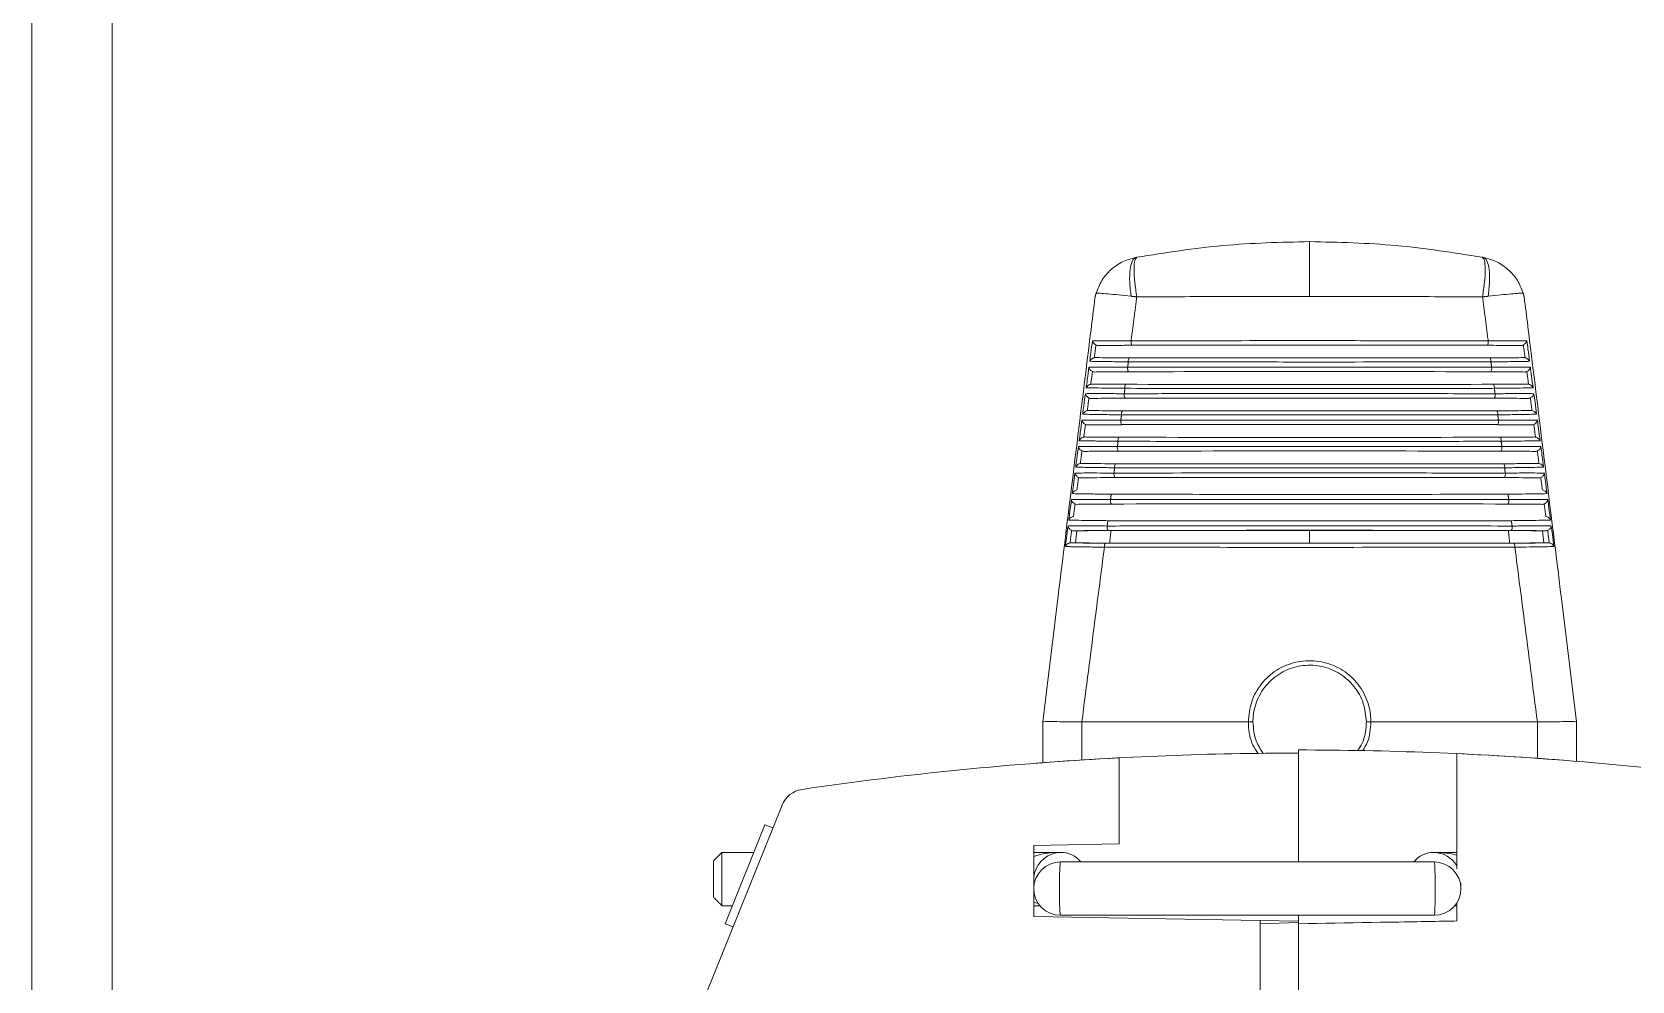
# Model space of a CAD drawing. Extents: x 12.1 to 108.7, y 1 to 80.4.
# Drawn here: x 44.78 to 48.526, y 35.655 to 37.879 of the extents above; entities that cross this region are included whole.
import ezdxf

# ---------------------------------------------------------------- set-up
doc = ezdxf.new("R2010")
doc.units = 0
doc.header["$MEASUREMENT"] = 0
doc.linetypes.add('SLD-Solid', pattern=[0])
doc.layers.add('OBJECT', color=7, linetype='CONTINUOUS')

msp = doc.modelspace()

# ---------------------------------------------------------------- linework, layer by layer
at = {"layer": 'OBJECT', "linetype": 'SLD-Solid', "lineweight": 15}
for p, q in [((44.7798, 40.2083), (44.7798, 34.2536)), ((44.9678, 40.2083), (44.9678, 34.4854)), ((47.2178, 36.7102), (47.2259, 36.7102)), ((47.2259, 36.7102), (47.2225, 36.682)), ((48.3242, 36.7102), (48.316, 36.7102)), ((48.316, 36.7102), (48.3195, 36.682)), ((47.2225, 36.682), (47.2114, 36.682)), ((48.3195, 36.682), (48.3305, 36.682)), ((47.1814, 36.5513), (47.146, 36.2626)), ((48.3605, 36.5513), (48.396, 36.2626)), ((47.146, 36.2626), (47.146, 36.1669)), ((47.146, 36.2626), (47.146, 36.2626)), ((47.2375, 36.1732), (47.2375, 36.2626)), ((47.2377, 36.2626), (47.6276, 36.2626)), ((47.6276, 36.2626), (47.6276, 36.2626)), ((48.3042, 36.2626), (47.9144, 36.2626)), ((47.9144, 36.2626), (47.9144, 36.2626)), ((48.3044, 36.1772), (48.3044, 36.2626)), ((48.396, 36.2626), (48.396, 36.1702)), ((48.396, 36.2626), (48.396, 36.2626)), ((47.7451, 36.1967), (47.7451, 35.9344)), ((48.1156, 35.9179), (48.1156, 36.1882)), ((47.3251, 36.1783), (47.3251, 35.9767)), ((46.5358, 36.0675), (46.3028, 35.488)), ((46.4026, 35.7898), (46.4958, 36.0217)), ((46.4958, 36.0217), (46.5144, 36.0143)), ((47.1251, 35.9733), (47.3251, 35.9767)), ((47.1251, 35.9733), (47.1251, 35.8847)), ((46.3751, 35.8936), (46.3751, 35.9369)), ((46.3951, 35.9569), (46.3951, 35.8932)), ((46.3751, 35.8519), (46.3751, 35.8936)), ((46.3951, 35.8932), (46.3951, 35.8319)), ((47.1251, 35.8719), (47.1251, 35.8066)), ((48.1156, 35.7961), (48.1156, 35.8387)), ((46.4026, 35.7898), (46.4211, 35.7823)), ((47.6551, 35.7974), (47.1251, 35.8066)), ((47.6551, 35.7974), (47.6551, 35.4973)), ((47.7451, 35.7958), (47.6551, 35.7974)), ((47.6551, 35.7896), (47.7451, 35.7927)), ((47.6551, 35.7896), (47.7451, 35.7927)), ((47.7451, 35.8094), (47.7451, 35.7958)), ((47.7451, 35.7896), (48.1156, 35.7961)), ((47.7451, 35.7927), (47.7451, 35.7958)), ((47.7451, 35.7896), (47.7451, 35.7927)), ((47.7451, 35.5054), (47.7451, 35.7896)), ((47.6551, 35.6836), (47.6551, 35.6836))]:
    msp.add_line(p, q, dxfattribs=at)
at = {"layer": 'OBJECT', "linetype": 'SLD-Solid', "lineweight": 15, "flags": 128}
msp.add_lwpolyline([(47.7451, 35.7927), (47.7451, 35.7927)], dxfattribs=at)
at = {"layer": 'OBJECT', "linetype": 'SLD-Solid', "lineweight": 15}
for centre, radius, start, end in [((47.3688, 37.1527), 0.016, 170.6768, 209.7362), ((48.1732, 37.1527), 0.016, 330.2638, 9.3232), ((47.3605, 37.0907), 0.0158, 170.5544, 210.2115), ((47.3604, 37.1081), 0.014, 148.307, 188.7708), ((48.1815, 37.1081), 0.014, 351.2292, 31.693), ((48.1814, 37.0907), 0.0158, 329.7885, 9.4456), ((47.3522, 37.0461), 0.0138, 147.8172, 188.8729), ((48.1897, 37.0461), 0.0138, 351.1271, 32.1828), ((47.3523, 37.0287), 0.0156, 170.4343, 210.683), ((48.1897, 37.0287), 0.0156, 329.317, 9.5657), ((47.344, 36.9841), 0.0136, 147.3315, 188.9726), ((48.1979, 36.9841), 0.0136, 351.0274, 32.6685), ((47.3441, 36.9668), 0.0154, 170.3164, 211.1508), ((48.1979, 36.9668), 0.0154, 328.8492, 9.6836), ((47.3359, 36.9048), 0.0152, 170.2008, 211.6148), ((47.3358, 36.922), 0.0135, 146.85, 189.0698), ((48.2061, 36.922), 0.0135, 350.9302, 33.15), ((48.2061, 36.9048), 0.0152, 328.3852, 9.7992), ((47.3277, 36.86), 0.0133, 146.3727, 189.1645), ((48.2143, 36.86), 0.0133, 350.8355, 33.6273), ((47.3277, 36.8428), 0.015, 170.0874, 212.0751), ((48.2143, 36.8428), 0.015, 327.9249, 9.9126), ((47.3195, 36.7808), 0.0148, 169.9763, 212.5317), ((48.2225, 36.7808), 0.0148, 327.4683, 10.0237), ((47.3113, 36.7188), 0.0146, 169.8673, 212.9847), ((48.2307, 36.7188), 0.0146, 327.0153, 10.1327), ((47.3032, 36.674), 0.0128, 144.9657, 189.4343), ((48.2388, 36.674), 0.0128, 350.5657, 35.0343), ((47.7451, 28.1894), 8, 90, 94.44488), ((47.7451, 28.1967), 8, 85.55512, 90), ((47.7451, 28.1967), 8, 81.64584, 87.34566), ((47.7451, 28.1894), 8, 93.00941, 98.35416), ((46.5915, 36.0451), 0.06, 98.3542, 158.095)]:
    msp.add_arc(centre, radius, start, end, dxfattribs=at)
for centre, major_axis, ratio, start_param, end_param in [((47.771, 37.126), (2.1942, 0), 0.008727, 1.380004, 1.761588), ((47.771, 37.1342), (2.1948, 0), 0.008727, 4.518704, 4.906074), ((47.771, 37.0722), (2.1981, 0), 0.008727, 4.515292, 4.909486), ((47.771, 37.064), (2.1975, 0), 0.008727, 1.376591, 1.765002), ((47.771, 37.002), (2.2007, 0), 0.008727, 1.373185, 1.768407), ((47.771, 37.0102), (2.2013, 0), 0.008727, 4.511889, 4.912889), ((47.771, 36.94), (2.204, 0), 0.008727, 1.369788, 1.771804), ((47.771, 36.878), (2.2072, 0), 0.008727, 1.366399, 1.775193), ((47.771, 36.9482), (2.2046, 0), 0.008727, 4.508493, 4.916285), ((47.771, 36.8862), (2.2078, 0), 0.008727, 4.505106, 4.919672), ((47.771, 36.816), (2.2105, 0), 0.008727, 1.363019, 1.778574), ((47.771, 36.754), (2.2137, 0), 0.008727, 1.359646, 1.781947), ((47.771, 36.692), (2.217, 0), 0.008727, 1.356281, 1.785312), ((47.771, 36.7002), (2.2176, 0), 0.008727, 4.494993, 4.929785), ((47.1876, 35.8719), (0.0491, 0.0387), 0.999214, 0.902839, 4.044431), ((47.1876, 35.8944), (0.0447, 0.0453), 0.963236, 0.797199, 2.367996), ((47.1876, 35.8944), (0.1225, 0.0016), 0.510045, 1.564075, 2.099497), ((47.1876, 35.8719), (0, 0.0625), 0.039993, 0.019142, 3.160734), ((47.1876, 35.8944), (0.0491, 0.0387), 0.999214, 0.026887, 0.902839), ((47.1876, 35.8719), (0.0447, 0.0453), 0.963236, 0.727553, 0.797199), ((48.0626, 35.8944), (0.0491, -0.0387), 0.999214, 2.238754, 3.114706), ((48.0626, 35.8719), (-0.0447, 0.0453), 0.963236, 5.485986, 5.555633), ((48.0626, 35.8944), (-0.0447, 0.0453), 0.963236, 4.474274, 5.485986), ((48.0626, 35.8944), (0.1225, -0.0016), 0.510045, 1.130232, 1.577518), ((48.0626, 35.8719), (0.0491, -0.0387), 0.999214, 5.380347, 8.521939), ((48.0626, 35.8719), (0, 0.0625), 0.039993, 3.122451, 6.264044), ((47.1876, 35.8944), (0.1225, 0.0016), 0.510045, 4.170245, 4.26674)]:
    msp.add_ellipse(centre, major_axis=major_axis, ratio=ratio, start_param=start_param, end_param=end_param, dxfattribs=at)
for points, degree in [([(47.771, 37.3876), (47.7032, 37.3861), (47.5676, 37.383), (47.4337, 37.3617), (47.3667, 37.351)], 3), ([(47.771, 37.3876), (47.8388, 37.3861), (47.9743, 37.383), (48.1083, 37.3617), (48.1752, 37.351)], 3), ([(47.3643, 37.3506), (47.3536, 37.3477), (47.3323, 37.342), (47.3049, 37.3228), (47.2829, 37.2977), (47.275, 37.2771), (47.271, 37.2668)], 3), ([(47.3667, 37.351), (47.3643, 37.3506)], 1), ([(48.1752, 37.351), (48.1777, 37.3506)], 1), ([(48.1777, 37.3506), (48.1883, 37.3477), (48.2096, 37.342), (48.237, 37.3228), (48.259, 37.2977), (48.267, 37.2771), (48.271, 37.2668)], 3), ([(47.2781, 37.285), (47.278, 37.285)], 1), ([(48.2639, 37.285), (48.2639, 37.285)], 1), ([(47.271, 37.2668), (47.2686, 37.2577)], 1), ([(47.271, 37.2668), (47.2737, 37.2668), (47.2791, 37.2668), (47.2979, 37.2654), (47.3226, 37.263), (47.3429, 37.2607), (47.3531, 37.2596)], 3), ([(47.353, 37.1553), (47.3663, 37.2583)], 1), ([(47.3531, 37.2596), (47.3663, 37.2583)], 1), ([(48.1888, 37.2596), (48.1757, 37.2583)], 1), ([(48.189, 37.1553), (48.1757, 37.2583)], 1), ([(48.271, 37.2668), (48.2683, 37.2668), (48.2628, 37.2668), (48.2441, 37.2654), (48.2193, 37.263), (48.199, 37.2607), (48.1888, 37.2596)], 3), ([(48.271, 37.2668), (48.2733, 37.2577)], 1), ([(47.2707, 37.1455), (47.2668, 37.1157)], 1), ([(48.2752, 37.1157), (48.2712, 37.1455)], 1), ([(47.345, 37.0933), (47.3466, 37.106)], 1), ([(48.197, 37.0933), (48.1953, 37.106)], 1), ([(48.2725, 37.116), (48.2752, 37.1157)], 1), ([(47.2625, 37.0834), (47.2585, 37.0537)], 1), ([(48.2834, 37.0537), (48.2795, 37.0834)], 1), ([(48.281, 37.054), (48.2834, 37.0537)], 1), ([(47.2543, 37.0213), (47.2504, 36.9918)], 1), ([(47.337, 37.0313), (47.3386, 37.044)], 1), ([(48.205, 37.0313), (48.2034, 37.044)], 1), ([(48.2916, 36.9918), (48.2877, 37.0213)], 1), ([(47.3289, 36.9693), (47.3306, 36.9819)], 1), ([(48.213, 36.9693), (48.2114, 36.9819)], 1), ([(48.2893, 36.992), (48.2916, 36.9918)], 1), ([(47.2461, 36.9592), (47.2422, 36.9298)], 1), ([(48.2997, 36.9298), (48.2959, 36.9592)], 1), ([(47.238, 36.8972), (47.2341, 36.8678)], 1), ([(47.3209, 36.9074), (47.3226, 36.9199)], 1), ([(48.221, 36.9074), (48.2194, 36.9199)], 1), ([(48.2976, 36.93), (48.2997, 36.9298)], 1), ([(48.3078, 36.8678), (48.304, 36.8972)], 1), ([(48.3059, 36.868), (48.3078, 36.8678)], 1), ([(47.2299, 36.8351), (47.2261, 36.8059)], 1), ([(47.3129, 36.8454), (47.3145, 36.8579)], 1), ([(48.229, 36.8454), (48.2274, 36.8579)], 1), ([(48.3159, 36.8059), (48.3121, 36.8351)], 1), ([(47.3049, 36.7834), (47.3065, 36.7959)], 1), ([(48.237, 36.7834), (48.2354, 36.7959)], 1), ([(47.2218, 36.773), (47.2181, 36.7439)], 1), ([(48.3239, 36.7439), (48.3201, 36.773)], 1), ([(47.2138, 36.711), (47.2101, 36.6819)], 1), ([(47.2969, 36.7214), (47.2985, 36.7339)], 1), ([(47.3026, 36.6815), (47.3058, 36.7108)], 1), ([(47.771, 36.7112), (47.771, 36.681)], 1), ([(48.2394, 36.6815), (48.2361, 36.7108)], 1), ([(48.245, 36.7214), (48.2434, 36.7339)], 1), ([(48.3319, 36.6819), (48.3281, 36.711)], 1), ([(48.3305, 36.682), (48.3319, 36.6819)], 1), ([(47.2375, 36.2626), (47.2377, 36.2626)], 1), ([(48.3044, 36.2626), (48.3042, 36.2626)], 1), ([(46.3951, 35.9569), (46.3751, 35.9369)], 1), ([(46.4697, 35.9569), (46.3951, 35.9569)], 1), ([(47.1876, 35.9569), (47.1251, 35.9569)], 1), ([(48.0602, 35.9344), (47.1899, 35.9344)], 1), ([(48.1156, 35.9569), (48.0625, 35.9569)], 1), ([(46.3751, 35.8519), (46.3951, 35.8319)], 1), ([(47.1251, 35.8847), (47.1251, 35.8719)], 1), ([(48.1251, 35.8719), (48.1251, 35.8847)], 1), ([(46.3951, 35.8319), (46.4195, 35.8319)], 1), ([(47.1251, 35.8319), (47.1396, 35.8319)], 1), ([(48.1106, 35.8319), (48.1156, 35.8319)], 1), ([(47.1875, 35.8094), (48.0626, 35.8094)], 1)]:
    msp.add_open_spline(points, degree=degree, dxfattribs=at)
for points, knots in [([(47.771, 37.3876), (47.771, 37.3858), (47.771, 37.3822), (47.771, 37.3527), (47.771, 37.3097), (47.771, 37.2756), (47.771, 37.2592)], [0, 0, 0, 0, 0.240773, 0.5, 0.759227, 1, 1, 1, 1]), ([(47.3643, 37.3506), (47.3613, 37.3488), (47.3552, 37.3452), (47.3501, 37.3241), (47.3489, 37.2944), (47.3517, 37.2709), (47.3531, 37.2596)], [0, 0, 0, 0, 0.241561, 0.5, 0.758439, 1, 1, 1, 1]), ([(47.3667, 37.351), (47.3649, 37.3494), (47.3612, 37.3461), (47.3595, 37.3247), (47.361, 37.294), (47.3646, 37.2699), (47.3663, 37.2583)], [0, 0, 0, 0, 0.2411698, 0.5, 0.7588302, 1, 1, 1, 1]), ([(48.1752, 37.351), (48.177, 37.3494), (48.1807, 37.3461), (48.1825, 37.3247), (48.181, 37.294), (48.1774, 37.2699), (48.1757, 37.2583)], [0, 0, 0, 0, 0.24117, 0.5, 0.75883, 1, 1, 1, 1]), ([(48.1777, 37.3506), (48.1806, 37.3488), (48.1868, 37.3452), (48.1919, 37.3241), (48.193, 37.2944), (48.1902, 37.2709), (48.1888, 37.2596)], [0, 0, 0, 0, 0.241561, 0.5, 0.758439, 1, 1, 1, 1]), ([(47.2686, 37.2577), (47.2679, 37.252), (47.2644, 37.2236), (47.2496, 37.1042), (47.2212, 36.8744), (47.1957, 36.6673), (47.1814, 36.5513)], [0, 0, 0, 0, 0.024148, 0.120739, 0.507103, 1, 1, 1, 1]), ([(47.3663, 37.2583), (47.4328, 37.2585), (47.5668, 37.2591), (47.7026, 37.2592), (47.771, 37.2592)], [0, 0, 0, 0, 0.496376, 1, 1, 1, 1]), ([(48.1757, 37.2583), (48.1091, 37.2585), (47.9751, 37.2591), (47.8393, 37.2592), (47.771, 37.2592)], [0, 0, 0, 0, 0.496376, 1, 1, 1, 1]), ([(48.2733, 37.2577), (48.274, 37.252), (48.2775, 37.2236), (48.2923, 37.1042), (48.3207, 36.8744), (48.3462, 36.6673), (48.3605, 36.5513)], [0, 0, 0, 0, 0.024148, 0.120739, 0.507103, 1, 1, 1, 1]), ([(47.2561, 37.1073), (47.257, 37.1139), (47.2591, 37.13), (47.2613, 37.146), (47.2625, 37.1554)], [0, 0, 0, 0, 0.412316, 1, 1, 1, 1]), ([(47.2625, 37.1554), (47.2634, 37.1554), (47.2666, 37.1555), (47.2773, 37.1556), (47.3003, 37.1556), (47.3292, 37.1555), (47.3476, 37.1553), (47.353, 37.1553)], [0, 0, 0, 0, 0.057678, 0.219414, 0.543377, 0.867765, 1, 1, 1, 1]), ([(47.2625, 37.1554), (47.2625, 37.1554), (47.2626, 37.155), (47.2631, 37.1533), (47.2645, 37.1506), (47.2674, 37.1475), (47.2697, 37.1461), (47.2707, 37.1455)], [0, 0, 0, 0, 0.0086589, 0.0999972, 0.4712125, 0.7630809, 1, 1, 1, 1]), ([(47.276, 37.1442), (47.2746, 37.1444), (47.2728, 37.1445), (47.2712, 37.1453), (47.2707, 37.1455)], [0, 0, 0, 0, 0.73075, 1, 1, 1, 1]), ([(47.3549, 37.1448), (47.3429, 37.1447), (47.319, 37.1447), (47.2917, 37.1445), (47.2807, 37.1443), (47.276, 37.1442)], [0, 0, 0, 0, 0.361189, 0.722456, 1, 1, 1, 1]), ([(47.353, 37.1553), (47.3595, 37.1553), (47.3923, 37.1554), (47.5307, 37.1556), (47.7346, 37.1557), (47.9817, 37.1556), (48.1199, 37.1554), (48.189, 37.1553)], [0, 0, 0, 0, 0.023792, 0.118973, 0.500647, 0.750324, 1, 1, 1, 1]), ([(48.266, 37.1442), (48.2596, 37.1443), (48.2468, 37.1445), (48.2178, 37.1447), (48.1965, 37.1447), (48.1871, 37.1448)], [0, 0, 0, 0, 0.357964, 0.715857, 1, 1, 1, 1]), ([(48.189, 37.1553), (48.1955, 37.1553), (48.2151, 37.1555), (48.2448, 37.1556), (48.2662, 37.1556), (48.2759, 37.1555), (48.2786, 37.1554), (48.2794, 37.1554)], [0, 0, 0, 0, 0.1617292, 0.4885731, 0.814943, 0.9423189, 1, 1, 1, 1]), ([(48.2712, 37.1455), (48.271, 37.1454), (48.2698, 37.1448), (48.268, 37.1443), (48.2664, 37.1443), (48.266, 37.1442)], [0, 0, 0, 0, 0.112372, 0.784075, 1, 1, 1, 1]), ([(48.2712, 37.1455), (48.2723, 37.1461), (48.2746, 37.1475), (48.2774, 37.1506), (48.2789, 37.1533), (48.2793, 37.155), (48.2794, 37.1554), (48.2794, 37.1554)], [0, 0, 0, 0, 0.236919, 0.528787, 0.900003, 0.991341, 1, 1, 1, 1]), ([(48.2794, 37.1554), (48.2803, 37.1488), (48.2825, 37.1328), (48.2846, 37.1167), (48.2859, 37.1073)], [0, 0, 0, 0, 0.412316, 1, 1, 1, 1]), ([(47.2478, 37.0453), (47.2487, 37.0519), (47.2508, 37.068), (47.253, 37.084), (47.2542, 37.0934)], [0, 0, 0, 0, 0.412356, 1, 1, 1, 1]), ([(47.2542, 37.0934), (47.255, 37.0934), (47.2581, 37.0935), (47.2685, 37.0936), (47.2911, 37.0936), (47.3202, 37.0935), (47.3391, 37.0934), (47.345, 37.0933)], [0, 0, 0, 0, 0.057936, 0.217495, 0.537029, 0.856977, 1, 1, 1, 1]), ([(47.2542, 37.0934), (47.2542, 37.0934), (47.2543, 37.0929), (47.2548, 37.0912), (47.2563, 37.0884), (47.2591, 37.0853), (47.2614, 37.084), (47.2625, 37.0834)], [0, 0, 0, 0, 0.008547, 0.122921, 0.485786, 0.769314, 1, 1, 1, 1]), ([(47.2668, 37.1157), (47.2656, 37.1153), (47.263, 37.1145), (47.2593, 37.1119), (47.2572, 37.1094), (47.2563, 37.1077), (47.2561, 37.1074), (47.2561, 37.1073)], [0, 0, 0, 0, 0.229448, 0.521602, 0.905447, 0.991713, 1, 1, 1, 1]), ([(47.3466, 37.106), (47.3401, 37.106), (47.3205, 37.1063), (47.2909, 37.1067), (47.2694, 37.107), (47.2597, 37.1072), (47.2569, 37.1073), (47.2561, 37.1073)], [0, 0, 0, 0, 0.16013, 0.483001, 0.805363, 0.942123, 1, 1, 1, 1]), ([(47.2668, 37.1157), (47.2671, 37.1158), (47.2679, 37.1159), (47.2688, 37.116), (47.2694, 37.116)], [0, 0, 0, 0, 0.349939, 1, 1, 1, 1]), ([(47.2694, 37.116), (47.2756, 37.1159), (47.288, 37.1157), (47.317, 37.1155), (47.3387, 37.1155), (47.3485, 37.1154)], [0, 0, 0, 0, 0.3528939, 0.7057267, 1, 1, 1, 1]), ([(47.345, 37.0933), (47.3515, 37.0933), (47.3842, 37.0934), (47.5226, 37.0936), (47.7291, 37.0937), (47.9817, 37.0936), (48.1252, 37.0934), (48.197, 37.0933)], [0, 0, 0, 0, 0.023339, 0.116711, 0.491126, 0.745563, 1, 1, 1, 1]), ([(48.1953, 37.106), (48.1888, 37.106), (48.1561, 37.1059), (48.0177, 37.1057), (47.8117, 37.1056), (47.5602, 37.1057), (47.4178, 37.1059), (47.3466, 37.106)], [0, 0, 0, 0, 0.02343, 0.117165, 0.493038, 0.746519, 1, 1, 1, 1]), ([(48.1934, 37.1154), (48.2053, 37.1155), (48.2292, 37.1155), (48.2567, 37.1157), (48.2677, 37.1159), (48.2725, 37.116)], [0, 0, 0, 0, 0.356145, 0.712376, 1, 1, 1, 1]), ([(48.2859, 37.1073), (48.285, 37.1073), (48.2819, 37.1072), (48.2716, 37.107), (48.249, 37.1066), (48.2199, 37.1062), (48.2011, 37.106), (48.1953, 37.106)], [0, 0, 0, 0, 0.057873, 0.218011, 0.538018, 0.858388, 1, 1, 1, 1]), ([(48.197, 37.0933), (48.2035, 37.0934), (48.2231, 37.0935), (48.2528, 37.0936), (48.2744, 37.0936), (48.2841, 37.0935), (48.2869, 37.0934), (48.2877, 37.0934)], [0, 0, 0, 0, 0.159551, 0.48199, 0.803962, 0.942061, 1, 1, 1, 1]), ([(48.2859, 37.1073), (48.2858, 37.1074), (48.2857, 37.1077), (48.2848, 37.1094), (48.2826, 37.1119), (48.279, 37.1145), (48.2764, 37.1153), (48.2752, 37.1157)], [0, 0, 0, 0, 0.0082867, 0.0945532, 0.4783984, 0.7705518, 1, 1, 1, 1]), ([(48.2795, 37.0834), (48.2805, 37.084), (48.2827, 37.0853), (48.2856, 37.0883), (48.2871, 37.0911), (48.2876, 37.0929), (48.2877, 37.0934), (48.2877, 37.0934)], [0, 0, 0, 0, 0.225635, 0.506976, 0.868217, 0.991454, 1, 1, 1, 1]), ([(48.2877, 37.0934), (48.2886, 37.0868), (48.2907, 37.0708), (48.2929, 37.0547), (48.2941, 37.0453)], [0, 0, 0, 0, 0.412356, 1, 1, 1, 1]), ([(47.2585, 37.0537), (47.2574, 37.0534), (47.2548, 37.0526), (47.2512, 37.0501), (47.249, 37.0475), (47.248, 37.0458), (47.2478, 37.0454), (47.2478, 37.0453)], [0, 0, 0, 0, 0.223273, 0.506281, 0.880299, 0.991802, 1, 1, 1, 1]), ([(47.2585, 37.0537), (47.2588, 37.0538), (47.2596, 37.0539), (47.2604, 37.054), (47.261, 37.054)], [0, 0, 0, 0, 0.324163, 1, 1, 1, 1]), ([(47.261, 37.054), (47.267, 37.0539), (47.279, 37.0537), (47.308, 37.0535), (47.3302, 37.0535), (47.3405, 37.0534)], [0, 0, 0, 0, 0.347531, 0.695003, 1, 1, 1, 1]), ([(47.2675, 37.0822), (47.2662, 37.0823), (47.2645, 37.0825), (47.2629, 37.0832), (47.2625, 37.0834)], [0, 0, 0, 0, 0.750494, 1, 1, 1, 1]), ([(47.3469, 37.0828), (47.3349, 37.0828), (47.311, 37.0827), (47.2834, 37.0825), (47.2724, 37.0823), (47.2675, 37.0822)], [0, 0, 0, 0, 0.355595, 0.711266, 1, 1, 1, 1]), ([(48.2744, 37.0822), (48.2682, 37.0823), (48.2558, 37.0825), (48.2268, 37.0827), (48.205, 37.0828), (48.1951, 37.0828)], [0, 0, 0, 0, 0.352325, 0.704581, 1, 1, 1, 1]), ([(48.2014, 37.0534), (48.2133, 37.0535), (48.2371, 37.0535), (48.265, 37.0537), (48.2759, 37.0539), (48.281, 37.054)], [0, 0, 0, 0, 0.350806, 0.701696, 1, 1, 1, 1]), ([(48.2795, 37.0834), (48.2793, 37.0833), (48.2781, 37.0827), (48.2763, 37.0823), (48.2748, 37.0822), (48.2744, 37.0822)], [0, 0, 0, 0, 0.097628, 0.793536, 1, 1, 1, 1]), ([(48.2941, 37.0453), (48.2941, 37.0454), (48.2939, 37.0458), (48.293, 37.0475), (48.2908, 37.0501), (48.2871, 37.0526), (48.2846, 37.0534), (48.2834, 37.0537)], [0, 0, 0, 0, 0.008198, 0.119701, 0.493719, 0.776727, 1, 1, 1, 1]), ([(47.2396, 36.9833), (47.2405, 36.9899), (47.2426, 37.006), (47.2447, 37.022), (47.246, 37.0314)], [0, 0, 0, 0, 0.412394, 1, 1, 1, 1]), ([(47.246, 37.0314), (47.2468, 37.0314), (47.2497, 37.0315), (47.2598, 37.0316), (47.2819, 37.0316), (47.3113, 37.0315), (47.3306, 37.0314), (47.337, 37.0313)], [0, 0, 0, 0, 0.058198, 0.215687, 0.531014, 0.846742, 1, 1, 1, 1]), ([(47.246, 37.0314), (47.246, 37.0314), (47.2461, 37.0308), (47.2466, 37.029), (47.2481, 37.0262), (47.251, 37.0232), (47.2532, 37.0219), (47.2543, 37.0213)], [0, 0, 0, 0, 0.00844, 0.145047, 0.499694, 0.77523, 1, 1, 1, 1]), ([(47.3386, 37.044), (47.3321, 37.044), (47.3125, 37.0443), (47.283, 37.0447), (47.2612, 37.045), (47.2514, 37.0452), (47.2486, 37.0453), (47.2478, 37.0453)], [0, 0, 0, 0, 0.158035, 0.476676, 0.794816, 0.941861, 1, 1, 1, 1]), ([(47.2591, 37.0202), (47.2578, 37.0203), (47.2561, 37.0205), (47.2546, 37.0212), (47.2543, 37.0213)], [0, 0, 0, 0, 0.771743, 1, 1, 1, 1]), ([(47.3389, 37.0208), (47.327, 37.0208), (47.3031, 37.0207), (47.2751, 37.0205), (47.2642, 37.0203), (47.2591, 37.0202)], [0, 0, 0, 0, 0.350315, 0.700707, 1, 1, 1, 1]), ([(47.337, 37.0313), (47.3435, 37.0313), (47.3762, 37.0314), (47.5145, 37.0316), (47.7236, 37.0317), (47.9818, 37.0317), (48.1306, 37.0314), (48.205, 37.0313)], [0, 0, 0, 0, 0.022904, 0.114532, 0.481956, 0.740978, 1, 1, 1, 1]), ([(48.2034, 37.044), (48.1968, 37.0439), (48.1641, 37.0439), (48.0258, 37.0437), (47.8172, 37.0435), (47.5602, 37.0436), (47.4124, 37.0438), (47.3386, 37.044)], [0, 0, 0, 0, 0.022991, 0.114968, 0.483793, 0.741897, 1, 1, 1, 1]), ([(48.2828, 37.0202), (48.2768, 37.0203), (48.2648, 37.0205), (48.2358, 37.0207), (48.2135, 37.0208), (48.203, 37.0208)], [0, 0, 0, 0, 0.347005, 0.693943, 1, 1, 1, 1]), ([(48.2941, 37.0453), (48.2933, 37.0453), (48.2904, 37.0452), (48.2803, 37.045), (48.2581, 37.0446), (48.2289, 37.0442), (48.2096, 37.044), (48.2034, 37.044)], [0, 0, 0, 0, 0.058136, 0.216179, 0.531949, 0.848067, 1, 1, 1, 1]), ([(48.205, 37.0313), (48.2115, 37.0314), (48.2311, 37.0315), (48.2607, 37.0316), (48.2825, 37.0316), (48.2924, 37.0315), (48.2952, 37.0314), (48.296, 37.0314)], [0, 0, 0, 0, 0.157481, 0.475733, 0.793524, 0.941799, 1, 1, 1, 1]), ([(48.2877, 37.0213), (48.2876, 37.0213), (48.2863, 37.0207), (48.2847, 37.0203), (48.2831, 37.0202), (48.2828, 37.0202)], [0, 0, 0, 0, 0.081377, 0.802653, 1, 1, 1, 1]), ([(48.2877, 37.0213), (48.2887, 37.0219), (48.2909, 37.0231), (48.2938, 37.0261), (48.2953, 37.029), (48.2959, 37.0308), (48.296, 37.0314), (48.296, 37.0314)], [0, 0, 0, 0, 0.220758, 0.494543, 0.847827, 0.99156, 1, 1, 1, 1]), ([(48.296, 37.0314), (48.2969, 37.0248), (48.299, 37.0088), (48.3011, 36.9927), (48.3023, 36.9833)], [0, 0, 0, 0, 0.412394, 1, 1, 1, 1]), ([(47.2504, 36.9918), (47.2492, 36.9914), (47.2467, 36.9907), (47.2431, 36.9883), (47.2408, 36.9857), (47.2398, 36.9839), (47.2396, 36.9834), (47.2396, 36.9833)], [0, 0, 0, 0, 0.2174464, 0.4917592, 0.85615, 0.9918861, 1, 1, 1, 1]), ([(47.3306, 36.9819), (47.3241, 36.982), (47.3045, 36.9822), (47.275, 36.9826), (47.253, 36.983), (47.2432, 36.9832), (47.2404, 36.9833), (47.2396, 36.9833)], [0, 0, 0, 0, 0.156042, 0.470658, 0.784781, 0.941595, 1, 1, 1, 1]), ([(47.2504, 36.9918), (47.2506, 36.9918), (47.2513, 36.9919), (47.2521, 36.992), (47.2526, 36.992)], [0, 0, 0, 0, 0.293665, 1, 1, 1, 1]), ([(47.2526, 36.992), (47.2584, 36.9919), (47.2701, 36.9917), (47.2991, 36.9915), (47.3217, 36.9914), (47.3326, 36.9914)], [0, 0, 0, 0, 0.342466, 0.684876, 1, 1, 1, 1]), ([(48.2114, 36.9819), (48.2048, 36.9819), (48.1721, 36.9819), (48.0339, 36.9817), (47.8227, 36.9815), (47.5601, 36.9816), (47.4071, 36.9818), (47.3306, 36.9819)], [0, 0, 0, 0, 0.022568, 0.112852, 0.474885, 0.737443, 1, 1, 1, 1]), ([(48.2094, 36.9914), (48.2213, 36.9914), (48.2451, 36.9915), (48.2733, 36.9917), (48.2842, 36.9919), (48.2893, 36.992)], [0, 0, 0, 0, 0.345761, 0.691605, 1, 1, 1, 1]), ([(48.3023, 36.9833), (48.3016, 36.9833), (48.2987, 36.9832), (48.289, 36.983), (48.2672, 36.9826), (48.2378, 36.9822), (48.2181, 36.982), (48.2114, 36.9819)], [0, 0, 0, 0, 0.058402, 0.214452, 0.526193, 0.838268, 1, 1, 1, 1]), ([(48.3023, 36.9833), (48.3023, 36.9834), (48.3021, 36.9839), (48.3011, 36.9857), (48.2989, 36.9883), (48.2953, 36.9907), (48.2927, 36.9914), (48.2916, 36.9918)], [0, 0, 0, 0, 0.0081139, 0.14385, 0.5082408, 0.7825536, 1, 1, 1, 1]), ([(47.2314, 36.9213), (47.2323, 36.9279), (47.2344, 36.944), (47.2365, 36.96), (47.2378, 36.9694)], [0, 0, 0, 0, 0.41243, 1, 1, 1, 1]), ([(47.2378, 36.9694), (47.2385, 36.9694), (47.2414, 36.9695), (47.2511, 36.9696), (47.2729, 36.9696), (47.3023, 36.9695), (47.3221, 36.9694), (47.3289, 36.9693)], [0, 0, 0, 0, 0.058463, 0.213983, 0.525307, 0.837021, 1, 1, 1, 1]), ([(47.2378, 36.9694), (47.2378, 36.9694), (47.2379, 36.9688), (47.2384, 36.9669), (47.24, 36.964), (47.2428, 36.961), (47.2451, 36.9598), (47.2461, 36.9592)], [0, 0, 0, 0, 0.008339, 0.166404, 0.51297, 0.780848, 1, 1, 1, 1]), ([(47.2508, 36.9582), (47.2495, 36.9583), (47.2479, 36.9585), (47.2464, 36.9591), (47.2461, 36.9592)], [0, 0, 0, 0, 0.794582, 1, 1, 1, 1]), ([(47.3309, 36.9588), (47.319, 36.9588), (47.2952, 36.9587), (47.2668, 36.9585), (47.2559, 36.9583), (47.2508, 36.9582)], [0, 0, 0, 0, 0.345325, 0.690725, 1, 1, 1, 1]), ([(47.3289, 36.9693), (47.3355, 36.9694), (47.3682, 36.9694), (47.5064, 36.9696), (47.7181, 36.9698), (47.9818, 36.9697), (48.1359, 36.9695), (48.213, 36.9693)], [0, 0, 0, 0, 0.0224838, 0.112433, 0.473119, 0.7365595, 1, 1, 1, 1]), ([(48.2912, 36.9582), (48.2854, 36.9583), (48.2737, 36.9585), (48.2447, 36.9587), (48.2219, 36.9588), (48.211, 36.9588)], [0, 0, 0, 0, 0.341978, 0.683892, 1, 1, 1, 1]), ([(48.213, 36.9693), (48.2195, 36.9694), (48.2391, 36.9695), (48.2686, 36.9696), (48.2907, 36.9696), (48.3006, 36.9695), (48.3034, 36.9694), (48.3042, 36.9694)], [0, 0, 0, 0, 0.155511, 0.469779, 0.783591, 0.941534, 1, 1, 1, 1]), ([(48.2959, 36.9592), (48.2958, 36.9592), (48.2946, 36.9587), (48.293, 36.9583), (48.2915, 36.9582), (48.2912, 36.9582)], [0, 0, 0, 0, 0.063516, 0.811443, 1, 1, 1, 1]), ([(48.2959, 36.9592), (48.2969, 36.9598), (48.2991, 36.961), (48.3019, 36.9639), (48.3035, 36.9668), (48.3041, 36.9687), (48.3042, 36.9694), (48.3042, 36.9694)], [0, 0, 0, 0, 0.216117, 0.482661, 0.828146, 0.991661, 1, 1, 1, 1]), ([(48.3042, 36.9694), (48.3051, 36.9628), (48.3072, 36.9468), (48.3093, 36.9307), (48.3105, 36.9213)], [0, 0, 0, 0, 0.41243, 1, 1, 1, 1]), ([(47.2233, 36.8593), (47.2242, 36.8659), (47.2263, 36.882), (47.2284, 36.898), (47.2296, 36.9074)], [0, 0, 0, 0, 0.412464, 1, 1, 1, 1]), ([(47.2296, 36.9074), (47.2303, 36.9074), (47.233, 36.9075), (47.2425, 36.9076), (47.2638, 36.9077), (47.2934, 36.9076), (47.3137, 36.9074), (47.3209, 36.9074)], [0, 0, 0, 0, 0.058731, 0.212374, 0.519887, 0.827777, 1, 1, 1, 1]), ([(47.2296, 36.9074), (47.2296, 36.9074), (47.2297, 36.9067), (47.2302, 36.9047), (47.2319, 36.9018), (47.2347, 36.8989), (47.237, 36.8977), (47.238, 36.8972)], [0, 0, 0, 0, 0.008242, 0.187016, 0.525647, 0.786187, 1, 1, 1, 1]), ([(47.2422, 36.9298), (47.2411, 36.9295), (47.2386, 36.9288), (47.235, 36.9265), (47.2327, 36.9238), (47.2317, 36.922), (47.2314, 36.9214), (47.2314, 36.9213)], [0, 0, 0, 0, 0.211945, 0.477991, 0.832968, 0.991967, 1, 1, 1, 1]), ([(47.3226, 36.9199), (47.3161, 36.92), (47.2965, 36.9202), (47.2671, 36.9206), (47.2449, 36.921), (47.235, 36.9212), (47.2322, 36.9213), (47.2314, 36.9213)], [0, 0, 0, 0, 0.154143, 0.464926, 0.775223, 0.941326, 1, 1, 1, 1]), ([(47.2425, 36.8962), (47.2412, 36.8963), (47.2396, 36.8965), (47.2382, 36.8971), (47.238, 36.8972)], [0, 0, 0, 0, 0.81911, 1, 1, 1, 1]), ([(47.2422, 36.9298), (47.2424, 36.9298), (47.2431, 36.9299), (47.2438, 36.93), (47.2443, 36.93)], [0, 0, 0, 0, 0.25744, 1, 1, 1, 1]), ([(47.323, 36.8968), (47.311, 36.8968), (47.2872, 36.8967), (47.2586, 36.8965), (47.2477, 36.8963), (47.2425, 36.8962)], [0, 0, 0, 0, 0.340601, 0.681276, 1, 1, 1, 1]), ([(47.2443, 36.93), (47.2499, 36.9299), (47.2612, 36.9297), (47.2902, 36.9295), (47.3133, 36.9294), (47.3246, 36.9294)], [0, 0, 0, 0, 0.3376749, 0.6752967, 1, 1, 1, 1]), ([(47.3209, 36.9074), (47.3275, 36.9074), (47.3601, 36.9074), (47.4982, 36.9076), (47.7127, 36.9078), (47.9819, 36.9077), (48.1413, 36.9075), (48.221, 36.9074)], [0, 0, 0, 0, 0.022079, 0.110408, 0.464597, 0.732298, 1, 1, 1, 1]), ([(48.2194, 36.9199), (48.2129, 36.9199), (48.1802, 36.9199), (48.0421, 36.9196), (47.8282, 36.9195), (47.5601, 36.9196), (47.4017, 36.9198), (47.3226, 36.9199)], [0, 0, 0, 0, 0.0221597, 0.1108118, 0.4662966, 0.7331483, 1, 1, 1, 1]), ([(48.2174, 36.9294), (48.2292, 36.9294), (48.253, 36.9295), (48.2816, 36.9297), (48.2924, 36.9299), (48.2976, 36.93)], [0, 0, 0, 0, 0.340986, 0.682054, 1, 1, 1, 1]), ([(48.2995, 36.8962), (48.2939, 36.8963), (48.2826, 36.8965), (48.2536, 36.8967), (48.2304, 36.8968), (48.219, 36.8968)], [0, 0, 0, 0, 0.337221, 0.67438, 1, 1, 1, 1]), ([(48.3105, 36.9213), (48.3098, 36.9213), (48.3071, 36.9212), (48.2976, 36.921), (48.2763, 36.9206), (48.2467, 36.9202), (48.2266, 36.92), (48.2194, 36.9199)], [0, 0, 0, 0, 0.058671, 0.212823, 0.520728, 0.828954, 1, 1, 1, 1]), ([(48.221, 36.9074), (48.2275, 36.9074), (48.2471, 36.9075), (48.2765, 36.9077), (48.2988, 36.9076), (48.3087, 36.9075), (48.3116, 36.9074), (48.3124, 36.9074)], [0, 0, 0, 0, 0.1536345, 0.4641057, 0.7741284, 0.9412657, 1, 1, 1, 1]), ([(48.304, 36.8972), (48.3039, 36.8971), (48.3028, 36.8966), (48.3012, 36.8963), (48.2998, 36.8962), (48.2995, 36.8962)], [0, 0, 0, 0, 0.043931, 0.819919, 1, 1, 1, 1]), ([(48.3105, 36.9213), (48.3105, 36.9214), (48.3102, 36.922), (48.3092, 36.9238), (48.3069, 36.9265), (48.3033, 36.9288), (48.3008, 36.9295), (48.2997, 36.9298)], [0, 0, 0, 0, 0.008033, 0.167032, 0.522009, 0.788055, 1, 1, 1, 1]), ([(48.304, 36.8972), (48.305, 36.8977), (48.3072, 36.8989), (48.31, 36.9017), (48.3117, 36.9047), (48.3122, 36.9067), (48.3123, 36.9074), (48.3124, 36.9074)], [0, 0, 0, 0, 0.211698, 0.471304, 0.809147, 0.991758, 1, 1, 1, 1]), ([(48.3124, 36.9074), (48.3132, 36.9008), (48.3153, 36.8848), (48.3174, 36.8687), (48.3187, 36.8593)], [0, 0, 0, 0, 0.412464, 1, 1, 1, 1]), ([(47.2341, 36.8678), (47.233, 36.8675), (47.2305, 36.8669), (47.227, 36.8646), (47.2246, 36.862), (47.2236, 36.86), (47.2233, 36.8594), (47.2233, 36.8593)], [0, 0, 0, 0, 0.206748, 0.464933, 0.810722, 0.992044, 1, 1, 1, 1]), ([(47.3145, 36.8579), (47.3081, 36.858), (47.2885, 36.8582), (47.2592, 36.8586), (47.2368, 36.859), (47.2269, 36.8592), (47.224, 36.8593), (47.2233, 36.8593)], [0, 0, 0, 0, 0.152333, 0.459461, 0.766109, 0.941054, 1, 1, 1, 1]), ([(47.2341, 36.8678), (47.2343, 36.8679), (47.2349, 36.868), (47.2355, 36.868), (47.236, 36.868)], [0, 0, 0, 0, 0.2141613, 1, 1, 1, 1]), ([(47.236, 36.868), (47.2415, 36.8679), (47.2523, 36.8677), (47.2813, 36.8675), (47.3048, 36.8674), (47.3166, 36.8674)], [0, 0, 0, 0, 0.333137, 0.666224, 1, 1, 1, 1]), ([(48.2253, 36.8674), (48.2372, 36.8674), (48.261, 36.8675), (48.2898, 36.8677), (48.3006, 36.8679), (48.3059, 36.868)], [0, 0, 0, 0, 0.336461, 0.673003, 1, 1, 1, 1]), ([(48.3187, 36.8593), (48.3179, 36.8593), (48.3154, 36.8592), (48.3062, 36.859), (48.2853, 36.8586), (48.2556, 36.8582), (48.235, 36.858), (48.2274, 36.8579)], [0, 0, 0, 0, 0.058943, 0.211285, 0.515535, 0.820092, 1, 1, 1, 1]), ([(48.3187, 36.8593), (48.3186, 36.8594), (48.3184, 36.86), (48.3173, 36.862), (48.3149, 36.8646), (48.3114, 36.8669), (48.3089, 36.8675), (48.3078, 36.8678)], [0, 0, 0, 0, 0.007956, 0.189278, 0.535067, 0.793252, 1, 1, 1, 1]), ([(47.2152, 36.7973), (47.2161, 36.8039), (47.2181, 36.82), (47.2202, 36.836), (47.2215, 36.8454)], [0, 0, 0, 0, 0.412497, 1, 1, 1, 1]), ([(47.2215, 36.8454), (47.2222, 36.8454), (47.2247, 36.8455), (47.2339, 36.8456), (47.2548, 36.8457), (47.2845, 36.8456), (47.3052, 36.8454), (47.3129, 36.8454)], [0, 0, 0, 0, 0.059002, 0.210856, 0.514734, 0.81898, 1, 1, 1, 1]), ([(47.2215, 36.8454), (47.2215, 36.8454), (47.2216, 36.8446), (47.2221, 36.8426), (47.2239, 36.8396), (47.2267, 36.8368), (47.2289, 36.8356), (47.2299, 36.8351)], [0, 0, 0, 0, 0.00815, 0.206907, 0.537753, 0.791262, 1, 1, 1, 1]), ([(47.2342, 36.8342), (47.2329, 36.8343), (47.2315, 36.8345), (47.2301, 36.835), (47.2299, 36.8351)], [0, 0, 0, 0, 0.845441, 1, 1, 1, 1]), ([(47.315, 36.8348), (47.3031, 36.8348), (47.2793, 36.8347), (47.2503, 36.8345), (47.2395, 36.8343), (47.2342, 36.8342)], [0, 0, 0, 0, 0.336123, 0.672318, 1, 1, 1, 1]), ([(47.3129, 36.8454), (47.3195, 36.8454), (47.3521, 36.8454), (47.4901, 36.8457), (47.7072, 36.8458), (47.9819, 36.8457), (48.1467, 36.8455), (48.229, 36.8454)], [0, 0, 0, 0, 0.0216883, 0.1084547, 0.4563731, 0.7281866, 1, 1, 1, 1]), ([(48.2274, 36.8579), (48.2209, 36.8579), (48.1882, 36.8578), (48.0502, 36.8576), (47.8336, 36.8575), (47.56, 36.8575), (47.3964, 36.8578), (47.3145, 36.8579)], [0, 0, 0, 0, 0.021766, 0.108843, 0.45801, 0.729005, 1, 1, 1, 1]), ([(48.3077, 36.8342), (48.3023, 36.8343), (48.2915, 36.8345), (48.2624, 36.8347), (48.2388, 36.8348), (48.227, 36.8348)], [0, 0, 0, 0, 0.332714, 0.665366, 1, 1, 1, 1]), ([(48.229, 36.8454), (48.2355, 36.8454), (48.2551, 36.8456), (48.2845, 36.8457), (48.307, 36.8456), (48.3169, 36.8455), (48.3198, 36.8454), (48.3205, 36.8454)], [0, 0, 0, 0, 0.151845, 0.458695, 0.765103, 0.940995, 1, 1, 1, 1]), ([(48.3121, 36.8351), (48.312, 36.8351), (48.3109, 36.8346), (48.3094, 36.8343), (48.308, 36.8342), (48.3077, 36.8342)], [0, 0, 0, 0, 0.022497, 0.828092, 1, 1, 1, 1]), ([(48.3121, 36.8351), (48.3131, 36.8356), (48.3153, 36.8367), (48.3181, 36.8396), (48.3198, 36.8425), (48.3204, 36.8446), (48.3205, 36.8454), (48.3205, 36.8454)], [0, 0, 0, 0, 0.207488, 0.460443, 0.790805, 0.99185, 1, 1, 1, 1]), ([(48.3205, 36.8454), (48.3213, 36.8388), (48.3234, 36.8228), (48.3255, 36.8067), (48.3267, 36.7973)], [0, 0, 0, 0, 0.412497, 1, 1, 1, 1]), ([(47.2261, 36.8059), (47.225, 36.8056), (47.2225, 36.805), (47.2191, 36.8028), (47.2166, 36.8001), (47.2155, 36.7981), (47.2152, 36.7974), (47.2152, 36.7973)], [0, 0, 0, 0, 0.201835, 0.452547, 0.789382, 0.992117, 1, 1, 1, 1]), ([(47.3065, 36.7959), (47.3001, 36.796), (47.2805, 36.7962), (47.2512, 36.7966), (47.2286, 36.797), (47.2187, 36.7972), (47.2159, 36.7973), (47.2152, 36.7973)], [0, 0, 0, 0, 0.150605, 0.454244, 0.75741, 0.940779, 1, 1, 1, 1]), ([(48.2354, 36.7959), (48.2289, 36.7959), (48.1963, 36.7958), (48.0583, 36.7956), (47.8391, 36.7954), (47.56, 36.7955), (47.391, 36.7958), (47.3065, 36.7959)], [0, 0, 0, 0, 0.021386, 0.106942, 0.450009, 0.725005, 1, 1, 1, 1]), ([(48.3267, 36.7973), (48.3261, 36.7973), (48.3236, 36.7972), (48.3148, 36.797), (48.2942, 36.7967), (48.2645, 36.7962), (48.2435, 36.796), (48.2354, 36.7959)], [0, 0, 0, 0, 0.059218, 0.209832, 0.510595, 0.811653, 1, 1, 1, 1]), ([(48.3267, 36.7973), (48.3267, 36.7974), (48.3264, 36.7981), (48.3254, 36.8001), (48.3229, 36.8028), (48.3194, 36.805), (48.317, 36.8056), (48.3159, 36.8059)], [0, 0, 0, 0, 0.007883, 0.210618, 0.547453, 0.798165, 1, 1, 1, 1]), ([(47.2071, 36.7353), (47.208, 36.7419), (47.2101, 36.758), (47.2122, 36.774), (47.2134, 36.7834)], [0, 0, 0, 0, 0.412528, 1, 1, 1, 1]), ([(47.2134, 36.7834), (47.2141, 36.7834), (47.2165, 36.7835), (47.2253, 36.7836), (47.2459, 36.7837), (47.2757, 36.7836), (47.2968, 36.7834), (47.3049, 36.7834)], [0, 0, 0, 0, 0.0592764, 0.2094215, 0.5098312, 0.8105983, 1, 1, 1, 1]), ([(47.2134, 36.7834), (47.2134, 36.7834), (47.2135, 36.7823), (47.2142, 36.78), (47.2162, 36.777), (47.2189, 36.7745), (47.2208, 36.7735), (47.2218, 36.773)], [0, 0, 0, 0, 0.0080605, 0.2827252, 0.5938025, 0.7961233, 1, 1, 1, 1]), ([(47.226, 36.7722), (47.2247, 36.7723), (47.2233, 36.7725), (47.222, 36.773), (47.2218, 36.773)], [0, 0, 0, 0, 0.873708, 1, 1, 1, 1]), ([(47.307, 36.7729), (47.2951, 36.7728), (47.2714, 36.7728), (47.2421, 36.7725), (47.2314, 36.7723), (47.226, 36.7722)], [0, 0, 0, 0, 0.331872, 0.663815, 1, 1, 1, 1]), ([(47.3049, 36.7834), (47.3114, 36.7834), (47.3441, 36.7835), (47.482, 36.7837), (47.7017, 36.7839), (47.982, 36.7838), (48.152, 36.7835), (48.237, 36.7834)], [0, 0, 0, 0, 0.021311, 0.1065682, 0.4484322, 0.7242161, 1, 1, 1, 1]), ([(48.316, 36.7722), (48.3107, 36.7723), (48.3002, 36.7725), (48.2713, 36.7728), (48.2472, 36.7728), (48.2349, 36.7729)], [0, 0, 0, 0, 0.3284365, 0.6568141, 1, 1, 1, 1]), ([(48.237, 36.7834), (48.2435, 36.7834), (48.2631, 36.7836), (48.2924, 36.7837), (48.3151, 36.7836), (48.325, 36.7835), (48.3279, 36.7834), (48.3286, 36.7834)], [0, 0, 0, 0, 0.150136, 0.453531, 0.756488, 0.940721, 1, 1, 1, 1]), ([(48.3201, 36.773), (48.319, 36.7727), (48.3176, 36.7723), (48.3162, 36.7722), (48.316, 36.7722)], [0, 0, 0, 0, 0.835977, 1, 1, 1, 1]), ([(48.3201, 36.773), (48.3211, 36.7735), (48.3233, 36.7746), (48.3261, 36.7774), (48.3279, 36.7804), (48.3284, 36.7825), (48.3286, 36.7834), (48.3286, 36.7834)], [0, 0, 0, 0, 0.2034759, 0.4500542, 0.7730993, 0.9919382, 1, 1, 1, 1]), ([(48.3286, 36.7834), (48.3294, 36.7768), (48.3315, 36.7608), (48.3336, 36.7447), (48.3348, 36.7353)], [0, 0, 0, 0, 0.412528, 1, 1, 1, 1]), ([(47.1991, 36.6733), (47.2, 36.6799), (47.202, 36.696), (47.2041, 36.712), (47.2053, 36.7214)], [0, 0, 0, 0, 0.412557, 1, 1, 1, 1]), ([(47.2053, 36.7214), (47.206, 36.7214), (47.2083, 36.7215), (47.2168, 36.7216), (47.237, 36.7217), (47.2668, 36.7216), (47.2883, 36.7215), (47.2969, 36.7214)], [0, 0, 0, 0, 0.059553, 0.208066, 0.505163, 0.802607, 1, 1, 1, 1]), ([(47.2053, 36.7214), (47.2053, 36.7214), (47.2055, 36.7202), (47.2061, 36.7179), (47.2082, 36.7148), (47.2109, 36.7124), (47.2128, 36.7115), (47.2138, 36.711)], [0, 0, 0, 0, 0.0079767, 0.2990998, 0.6029168, 0.8007023, 1, 1, 1, 1]), ([(47.2181, 36.7439), (47.217, 36.7436), (47.2146, 36.7431), (47.2111, 36.741), (47.2086, 36.7383), (47.2075, 36.7362), (47.2071, 36.7354), (47.2071, 36.7353)], [0, 0, 0, 0, 0.1971881, 0.4407964, 0.7689193, 0.9921879, 1, 1, 1, 1]), ([(47.2985, 36.7339), (47.2921, 36.734), (47.2725, 36.7342), (47.2433, 36.7346), (47.2205, 36.735), (47.2106, 36.7352), (47.2078, 36.7353), (47.2071, 36.7353)], [0, 0, 0, 0, 0.148954, 0.449261, 0.7491, 0.940502, 1, 1, 1, 1]), ([(47.2178, 36.7102), (47.2166, 36.7103), (47.2152, 36.7105), (47.2139, 36.7109), (47.2138, 36.711)], [0, 0, 0, 0, 0.904059, 1, 1, 1, 1]), ([(47.299, 36.7109), (47.2872, 36.7108), (47.2634, 36.7108), (47.2339, 36.7105), (47.2232, 36.7103), (47.2178, 36.7102)], [0, 0, 0, 0, 0.327832, 0.655734, 1, 1, 1, 1]), ([(47.3058, 36.7108), (47.2929, 36.7107), (47.267, 36.7106), (47.2406, 36.7104), (47.2297, 36.7103), (47.2259, 36.7102)], [0, 0, 0, 0, 0.396562, 0.793191, 1, 1, 1, 1]), ([(47.2969, 36.7214), (47.3034, 36.7214), (47.336, 36.7215), (47.4739, 36.7217), (47.6962, 36.7219), (47.982, 36.7218), (48.1574, 36.7215), (48.245, 36.7214)], [0, 0, 0, 0, 0.020947, 0.104745, 0.44076, 0.72038, 1, 1, 1, 1]), ([(48.2434, 36.7339), (48.2369, 36.7339), (48.2043, 36.7338), (48.0664, 36.7336), (47.8446, 36.7334), (47.5599, 36.7335), (47.3857, 36.7337), (47.2985, 36.7339)], [0, 0, 0, 0, 0.021019, 0.105106, 0.44228, 0.72114, 1, 1, 1, 1]), ([(47.3058, 36.7108), (47.3991, 36.7109), (47.553, 36.7112), (47.7093, 36.7112), (47.771, 36.7112)], [0, 0, 0, 0, 0.605766, 1, 1, 1, 1]), ([(48.2361, 36.7108), (48.1429, 36.7109), (47.9889, 36.7112), (47.8326, 36.7112), (47.771, 36.7112)], [0, 0, 0, 0, 0.605766, 1, 1, 1, 1]), ([(48.2361, 36.7108), (48.2491, 36.7107), (48.275, 36.7106), (48.3014, 36.7104), (48.3123, 36.7103), (48.316, 36.7102)], [0, 0, 0, 0, 0.396562, 0.793191, 1, 1, 1, 1]), ([(48.3242, 36.7102), (48.3191, 36.7103), (48.309, 36.7105), (48.2801, 36.7108), (48.2556, 36.7108), (48.2429, 36.7109)], [0, 0, 0, 0, 0.324373, 0.64869, 1, 1, 1, 1]), ([(48.3348, 36.7353), (48.3341, 36.7353), (48.3318, 36.7352), (48.3233, 36.735), (48.3031, 36.7347), (48.2733, 36.7342), (48.2519, 36.734), (48.2434, 36.7339)], [0, 0, 0, 0, 0.059495, 0.208459, 0.505892, 0.803608, 1, 1, 1, 1]), ([(48.245, 36.7214), (48.2515, 36.7214), (48.271, 36.7216), (48.3003, 36.7217), (48.3232, 36.7216), (48.3332, 36.7215), (48.336, 36.7214), (48.3366, 36.7214)], [0, 0, 0, 0, 0.148503, 0.448596, 0.748256, 0.940444, 1, 1, 1, 1]), ([(48.3348, 36.7353), (48.3348, 36.7354), (48.3345, 36.7362), (48.3334, 36.7383), (48.3308, 36.741), (48.3274, 36.7431), (48.325, 36.7436), (48.3239, 36.7439)], [0, 0, 0, 0, 0.007812, 0.231081, 0.559204, 0.802812, 1, 1, 1, 1]), ([(48.3281, 36.711), (48.327, 36.7107), (48.3257, 36.7103), (48.3244, 36.7102), (48.3242, 36.7102)], [0, 0, 0, 0, 0.843628, 1, 1, 1, 1]), ([(48.3281, 36.711), (48.3291, 36.7115), (48.3311, 36.7124), (48.3338, 36.7148), (48.3358, 36.7179), (48.3365, 36.7202), (48.3366, 36.7214), (48.3366, 36.7214)], [0, 0, 0, 0, 0.199298, 0.397083, 0.7009, 0.992023, 1, 1, 1, 1]), ([(48.3366, 36.7214), (48.3375, 36.7148), (48.3395, 36.6988), (48.3416, 36.6827), (48.3428, 36.6733)], [0, 0, 0, 0, 0.4125571, 1, 1, 1, 1]), ([(47.2101, 36.6819), (47.209, 36.6817), (47.2066, 36.6812), (47.2032, 36.6791), (47.2006, 36.6764), (47.1995, 36.6743), (47.1991, 36.6734), (47.1991, 36.6733)], [0, 0, 0, 0, 0.192792, 0.429646, 0.749305, 0.992256, 1, 1, 1, 1]), ([(47.2905, 36.6719), (47.2841, 36.6719), (47.2646, 36.6722), (47.2354, 36.6726), (47.2124, 36.673), (47.2025, 36.6732), (47.1997, 36.6733), (47.1991, 36.6733)], [0, 0, 0, 0, 0.1473761, 0.4444958, 0.7411544, 0.9402222, 1, 1, 1, 1]), ([(47.2101, 36.6819), (47.2101, 36.6819), (47.2105, 36.682), (47.211, 36.682), (47.2114, 36.682)], [0, 0, 0, 0, 0.020265, 1, 1, 1, 1]), ([(47.2114, 36.682), (47.2163, 36.6819), (47.2261, 36.6817), (47.2549, 36.6815), (47.2796, 36.6814), (47.2927, 36.6813)], [0, 0, 0, 0, 0.320862, 0.641681, 1, 1, 1, 1]), ([(47.2225, 36.682), (47.23, 36.6819), (47.2451, 36.6817), (47.2751, 36.6815), (47.2953, 36.6815), (47.3026, 36.6815)], [0, 0, 0, 0, 0.3900041, 0.7799553, 1, 1, 1, 1]), ([(47.771, 36.681), (47.6922, 36.681), (47.5347, 36.6811), (47.3799, 36.6813), (47.3026, 36.6815)], [0, 0, 0, 0, 0.500491, 1, 1, 1, 1]), ([(47.771, 36.681), (47.8498, 36.681), (48.0073, 36.6811), (48.1621, 36.6813), (48.2394, 36.6815)], [0, 0, 0, 0, 0.500491, 1, 1, 1, 1]), ([(48.3195, 36.682), (48.3119, 36.6819), (48.2968, 36.6817), (48.2668, 36.6815), (48.2466, 36.6815), (48.2394, 36.6815)], [0, 0, 0, 0, 0.3900041, 0.7799553, 1, 1, 1, 1]), ([(48.2493, 36.6813), (48.2611, 36.6814), (48.2848, 36.6814), (48.3145, 36.6817), (48.325, 36.6819), (48.3305, 36.682)], [0, 0, 0, 0, 0.324207, 0.64849, 1, 1, 1, 1]), ([(48.3428, 36.6733), (48.3422, 36.6733), (48.34, 36.6732), (48.3317, 36.673), (48.312, 36.6727), (48.2821, 36.6722), (48.2603, 36.672), (48.2514, 36.6719)], [0, 0, 0, 0, 0.059775, 0.207161, 0.501412, 0.795934, 1, 1, 1, 1]), ([(48.3428, 36.6733), (48.3428, 36.6734), (48.3425, 36.6743), (48.3414, 36.6764), (48.3387, 36.6791), (48.3353, 36.6812), (48.3329, 36.6817), (48.3319, 36.6819)], [0, 0, 0, 0, 0.0077445, 0.250695, 0.5703544, 0.8072084, 1, 1, 1, 1]), ([(47.2377, 36.2626), (47.2479, 36.3419), (47.2655, 36.4784), (47.2831, 36.6148), (47.2905, 36.6719)], [0, 0, 0, 0, 0.581449, 1, 1, 1, 1]), ([(48.2514, 36.6719), (48.2449, 36.6719), (48.2123, 36.6718), (48.0746, 36.6716), (47.8501, 36.6714), (47.5599, 36.6714), (47.3803, 36.6717), (47.2905, 36.6719)], [0, 0, 0, 0, 0.020664, 0.103331, 0.434809, 0.717404, 1, 1, 1, 1]), ([(48.3042, 36.2626), (48.294, 36.3419), (48.2764, 36.4784), (48.2588, 36.6148), (48.2514, 36.6719)], [0, 0, 0, 0, 0.581449, 1, 1, 1, 1]), ([(47.6276, 36.2626), (47.6291, 36.2786), (47.6322, 36.3106), (47.6565, 36.3533), (47.6926, 36.3859), (47.7378, 36.4048), (47.7868, 36.4077), (47.8342, 36.3943), (47.8744, 36.3659), (47.9026, 36.326), (47.9135, 36.2893), (47.9142, 36.268), (47.9144, 36.2626)], [0, 0, 0, 0, 0.1065473, 0.2130922, 0.3197632, 0.426916, 0.5344991, 0.6422673, 0.7499596, 0.8573108, 0.9641558, 1, 1, 1, 1]), ([(47.9037, 36.2624), (47.9023, 36.2773), (47.8994, 36.3071), (47.8766, 36.3469), (47.8429, 36.3771), (47.8009, 36.3945), (47.7556, 36.397), (47.712, 36.3843), (47.675, 36.3579), (47.649, 36.3208), (47.639, 36.2869), (47.6384, 36.2672), (47.6382, 36.2624)], [0, 0, 0, 0, 0.107261, 0.214528, 0.321699, 0.428911, 0.536129, 0.643313, 0.750517, 0.857741, 0.964919, 1, 1, 1, 1]), ([(47.146, 36.2626), (47.1473, 36.2629), (47.1501, 36.2634), (47.1709, 36.2633), (47.2006, 36.2625), (47.2255, 36.2626), (47.2375, 36.2626)], [0, 0, 0, 0, 0.253584, 0.507165, 0.760847, 1, 1, 1, 1]), ([(47.6276, 36.2626), (47.6287, 36.2626), (47.631, 36.2626), (47.6341, 36.2626), (47.6365, 36.2625), (47.6378, 36.2625), (47.6382, 36.2624), (47.6382, 36.2624), (47.6382, 36.2624)], [0, 0, 0, 0, 0.2084388, 0.4168768, 0.6253388, 0.8338697, 0.9671236, 1, 1, 1, 1]), ([(47.6508, 36.1885), (47.6463, 36.1949), (47.6326, 36.2145), (47.628, 36.2416), (47.6276, 36.2601), (47.6276, 36.2626)], [0, 0, 0, 0, 0.296056, 0.903709, 1, 1, 1, 1]), ([(47.6382, 36.2624), (47.6394, 36.2473), (47.6415, 36.2206), (47.6561, 36.1983), (47.6624, 36.1886)], [0, 0, 0, 0, 0.565868, 1, 1, 1, 1]), ([(47.8833, 36.1954), (47.8871, 36.201), (47.8994, 36.2188), (47.9033, 36.2433), (47.9037, 36.2603), (47.9037, 36.2624)], [0, 0, 0, 0, 0.2825824, 0.910879, 1, 1, 1, 1]), ([(47.9144, 36.2626), (47.9134, 36.2463), (47.9119, 36.2222), (47.8993, 36.2019), (47.8952, 36.1953)], [0, 0, 0, 0, 0.674005, 1, 1, 1, 1]), ([(47.9037, 36.2624), (47.9037, 36.2624), (47.9038, 36.2624), (47.9041, 36.2625), (47.9054, 36.2625), (47.9079, 36.2626), (47.911, 36.2626), (47.9132, 36.2626), (47.9144, 36.2626)], [0, 0, 0, 0, 0.032876, 0.16613, 0.374661, 0.583123, 0.791561, 1, 1, 1, 1]), ([(48.396, 36.2626), (48.3946, 36.2629), (48.3919, 36.2634), (48.3711, 36.2633), (48.3414, 36.2625), (48.3165, 36.2626), (48.3044, 36.2626)], [0, 0, 0, 0, 0.253584, 0.507165, 0.760847, 1, 1, 1, 1]), ([(48.1156, 35.7961), (48.1057, 35.7959), (47.9822, 35.7937), (47.8587, 35.7916), (47.7451, 35.7896)], [0, 0, 0, 0, 0.0799768, 1, 1, 1, 1])]:
    msp.add_open_spline(points, degree=3, knots=knots, dxfattribs=at)

doc.saveas('drawing.dxf')
